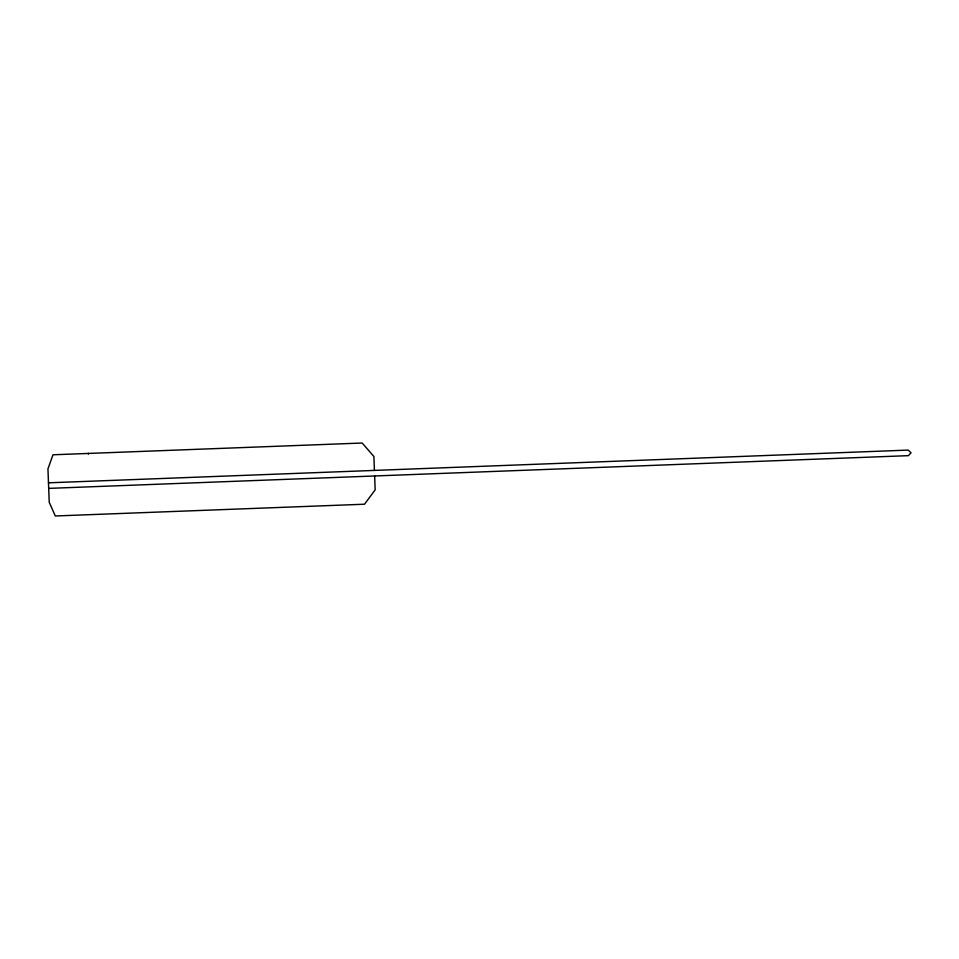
<?xml version="1.0" encoding="UTF-8"?>
<svg xmlns="http://www.w3.org/2000/svg" width="959" height="959" viewBox="0 0 959 959"><rect width="100%" height="100%" fill="white"/><g stroke="black" fill="none" stroke-linecap="round" stroke-linejoin="round"><path stroke-width="1.44" d="M48.477 482.821L908.221 450.095L911.05 452.768L908.425 455.657L48.693 488.383M88.18 453.451L88.432 454.063L88.312 453.439M374.418 470.413L373.89 456.496L362.178 443.022L52.985 454.782L47.95 468.903L49.221 502.288L55.31 515.978L364.516 504.218L375.161 489.881L374.633 475.976"/></g></svg>
